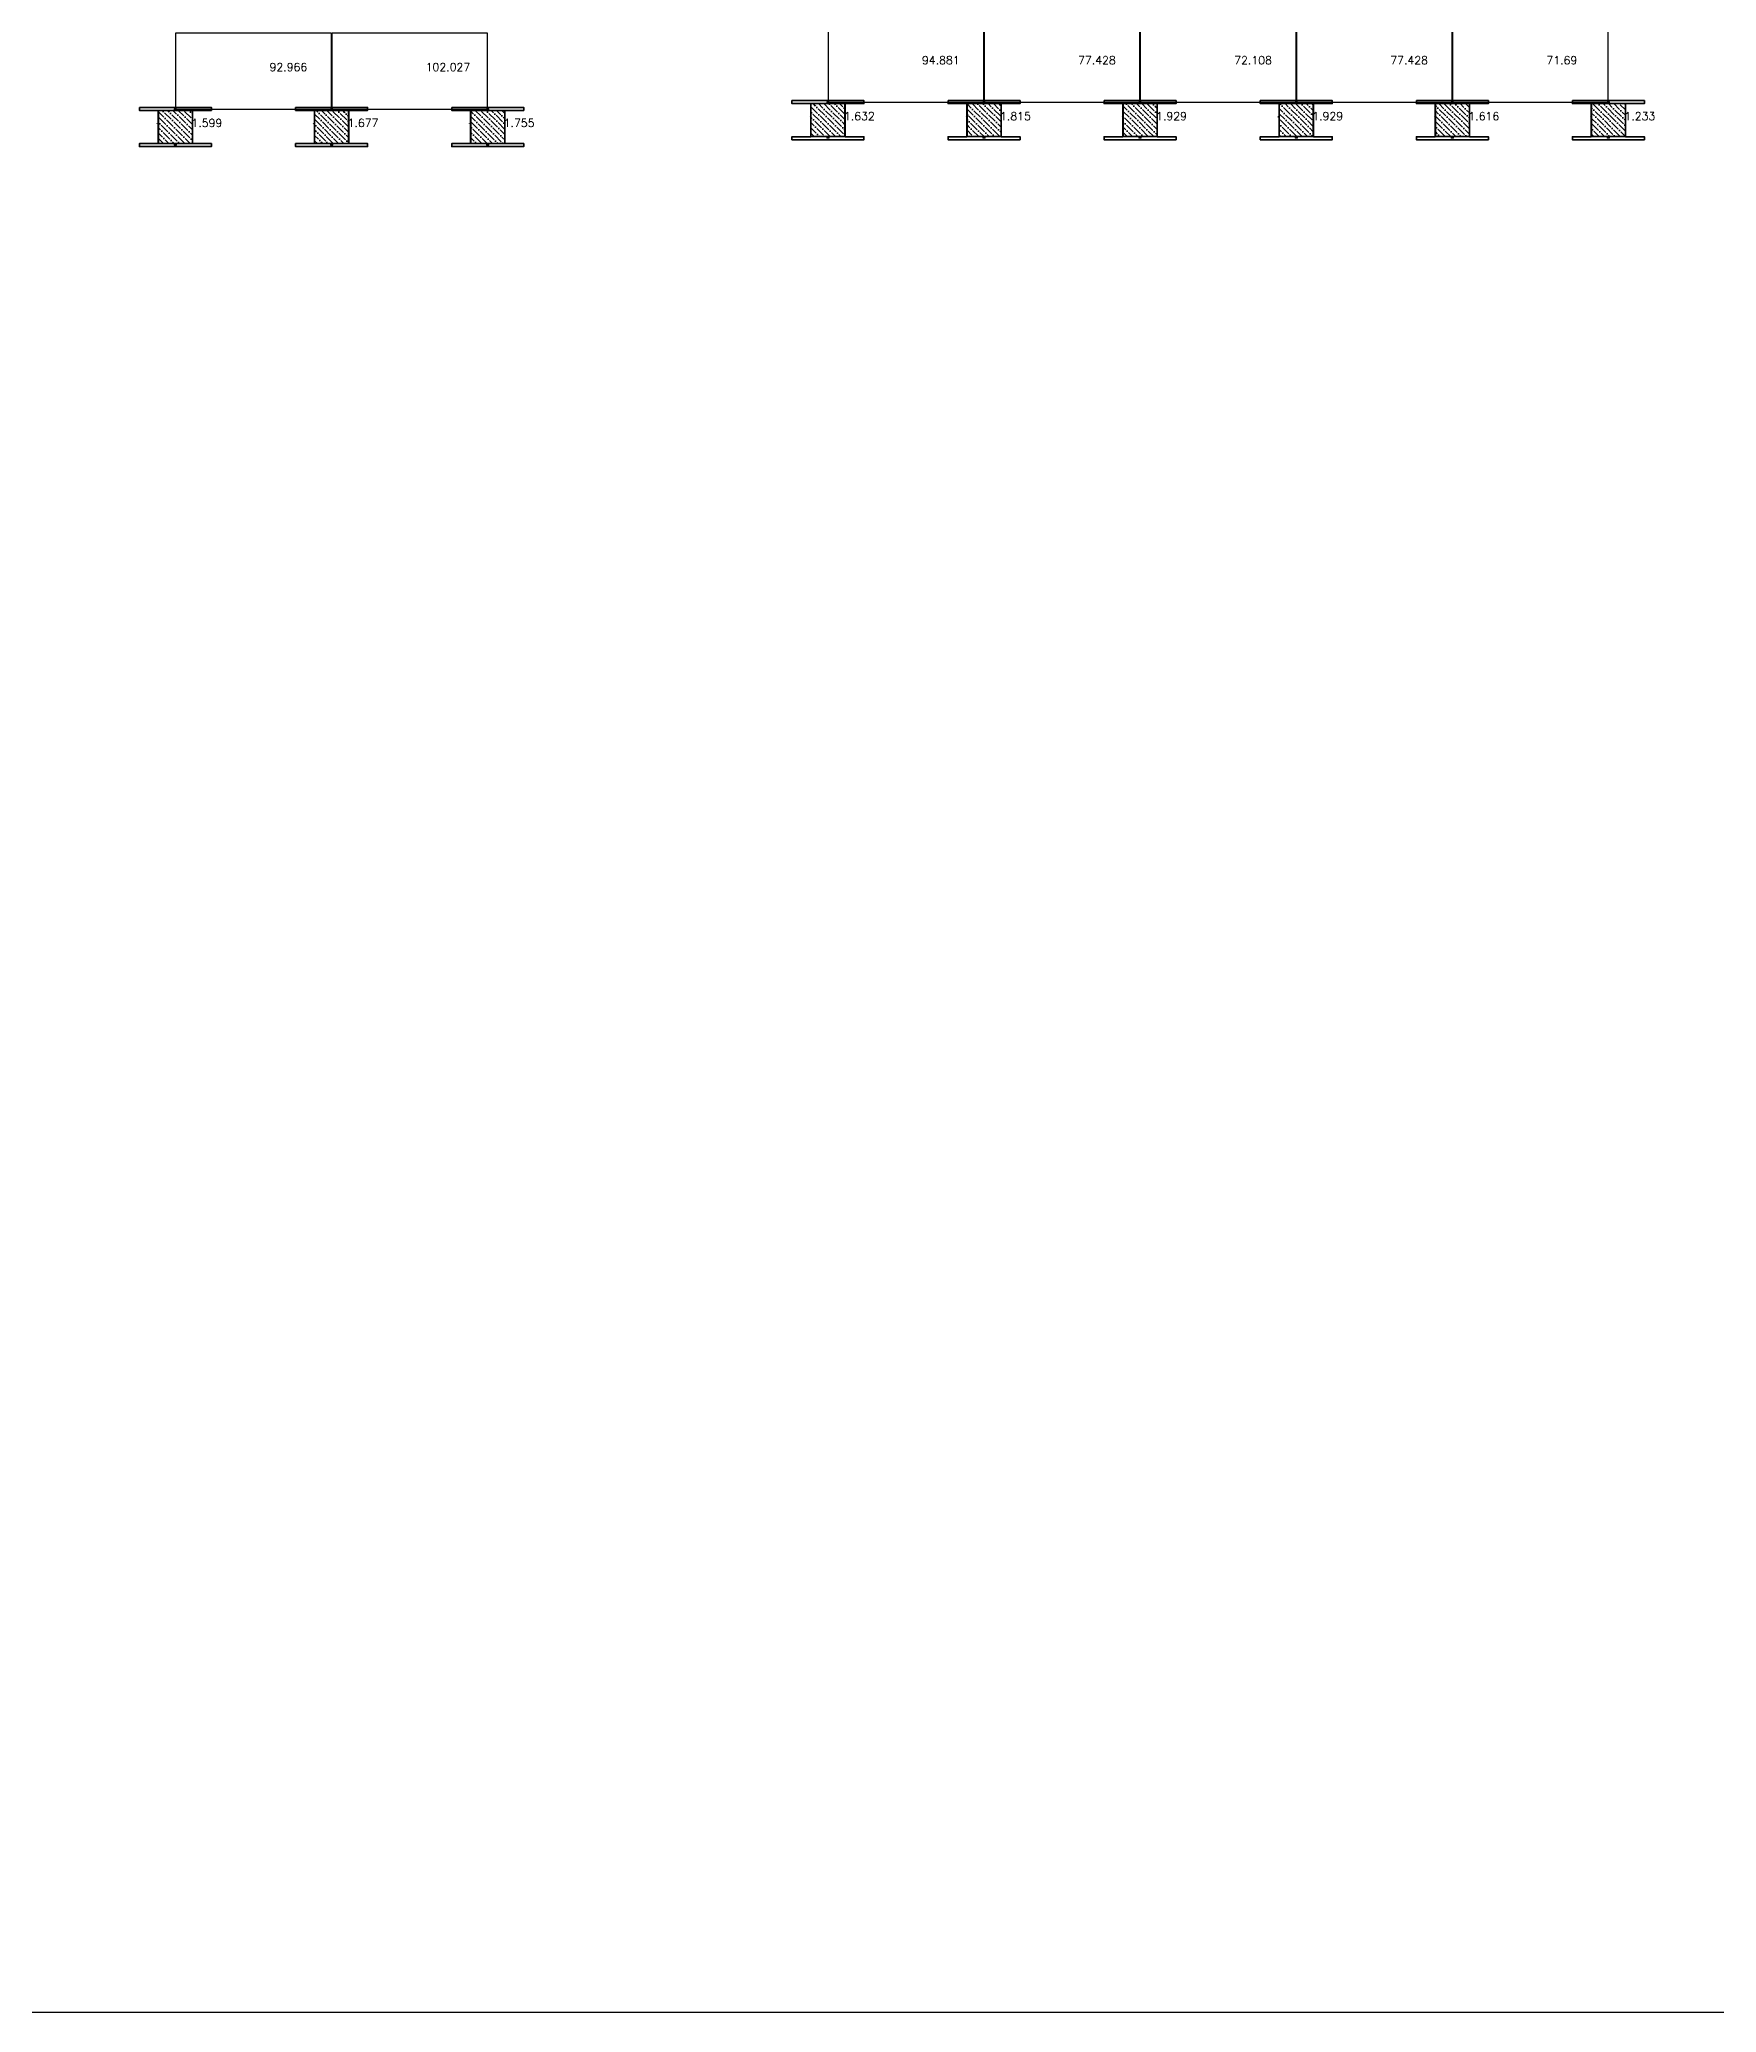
# Model space of a CAD drawing. Header units: inches. Extents: x 3750 to 10146, y -443 to 5941.
# Drawn here: x 4589 to 5427, y -227 to 760 of the extents above; entities that cross this region are included whole.
import ezdxf

# ---------------------------------------------------------------- set-up
doc = ezdxf.new("R2010")
doc.units = ezdxf.units.IN
doc.header["$LTSCALE"] = 50
doc.header["$MEASUREMENT"] = 0
for name, color, linetype, lineweight in [('E-PANELS', 140, 'Continuous', 30), ('E2-ECOFEET', 254, 'Continuous', 35), ('E3-ECOFEET', 254, 'Continuous', 35), ('HATCH 2', 140, 'Continuous', 35)]:
    doc.layers.add(name, color=color, linetype=linetype, lineweight=lineweight)
doc.layers.add('EF3 TEXT', color=7, linetype='Continuous', plot=False)
doc.layers.add('IFI PERIMETER', color=221, linetype='FENCE', plot=False)
doc.layers.get('E2-ECOFEET').off()
doc.styles.add('mytext', font='romans.shx')
doc.styles.get("Standard").update_dxf_attribs({"font": 'arial.ttf'})
doc.linetypes.add('FENCE', pattern='A,0.5,-0.1,["X",Standard,S=0.1,R=0,X=-0.035,Y=-0.05],-0.1', length=0.7)

# ---------------------------------------------------------------- blocks, each defined once
blk = doc.blocks.new('EF3_HATCH_2')
at = {"layer": 'HATCH 2'}
h = blk.add_hatch(dxfattribs=at)
h.set_pattern_fill('ANSI36', color=256, scale=15, angle=90)
h.set_pattern_definition([(135, (-119.168, -90.9187), (-3.64602, 0.994369), [4.6875, -0.9375, 0, -0.9375])])
h.paths.add_polyline_path([(-8.5, -8.25), (8.5, -8.25), (8.5, 8.25), (-8.5, 8.25)])
blk.add_lwpolyline([(-8.5, -8.25), (8.5, -8.25), (8.5, 8.25), (-8.5, 8.25)], close=True, dxfattribs=at)
blk = doc.blocks.new('YINGLI 305W 10DEG')
at = {"layer": 'E-PANELS'}
blk.add_lwpolyline([(0, 0), (77.56, 0), (77.56, -38.4), (0, -38.4)], close=True, dxfattribs=at)
blk = doc.blocks.new('EF3')
at = {"layer": 'E3-ECOFEET', "color": 5}
for points in [[(0, 0), (0, -1.5), (9.41, -1.5), (9.41, -18.06), (0, -18.06), (0, -19.56), (36, -19.56), (36, -18.06), (26.59, -18.06), (26.59, -1.5), (36, -1.5), (36, 0), (0, 0)], [(8.84, -8.08), (8.88, -8.14)]]:
    blk.add_lwpolyline(points, dxfattribs=at)
at = {"layer": 'E3-ECOFEET'}
for points in [[(17.25, -1.03), (17.75, -1.03), (17.75, -0.53)], [(18.25, -0.53), (18.25, -1.03), (18.75, -1.03)], [(17.25, -18.53), (17.75, -18.53), (17.75, -19.03)], [(18.25, -19.03), (18.25, -18.53), (18.75, -18.53)]]:
    blk.add_lwpolyline(points, dxfattribs=at)

msp = doc.modelspace()

# ---------------------------------------------------------------- linework, layer by layer
at = {"layer": 'IFI PERIMETER'}
msp.add_lwpolyline([(10146.45, -226.78), (3896.1, -226.78), (3896.1, 5941.48), (10146.45, 5941.48)], close=True, dxfattribs=at)

# ---------------------------------------------------------------- block references
at = {"layer": 'E-PANELS'}
for p in [(4656.85, 763.13), (4734.91, 763.13), (4983.08, 766.55), (5061.14, 766.55), (5139.2, 766.55), (5217.26, 766.55), (5295.32, 766.55)]:
    msp.add_blockref('YINGLI 305W 10DEG', p, dxfattribs=at)
at = {"layer": 'E2-ECOFEET'}
for p in [(4638.6, 725.76), (4716.66, 725.76), (4794.72, 725.76), (4964.83, 729.18), (5042.89, 729.18), (5120.95, 729.18), (5199.01, 729.18), (5277.07, 729.18), (5355.13, 729.18)]:
    msp.add_blockref('EF3', p, dxfattribs=at)
at = {"layer": 'HATCH 2'}
for p in [(4656.6, 715.99), (4734.66, 715.99), (4812.72, 715.99), (4982.83, 719.4), (5060.89, 719.4), (5138.95, 719.4), (5217.01, 719.4), (5295.07, 719.4), (5373.13, 719.4)]:
    msp.add_blockref('EF3_HATCH_2', p, dxfattribs=at)

# ---------------------------------------------------------------- texts
at = {"layer": 'EF3 TEXT', "style": 'mytext'}
for s, p in [('94.881', (5029.86, 747.35)), ('77.428', (5107.92, 747.35)), ('72.108', (5185.98, 747.35)), ('77.428', (5264.04, 747.35)), ('71.69', (5342.1, 747.35)), ('92.966', (4703.63, 743.93)), ('102.027', (4781.69, 743.93)), ('1.632', (4990.83, 719.4)), ('1.815', (5068.89, 719.4)), ('1.929', (5146.95, 719.4)), ('1.929', (5225.01, 719.4)), ('1.616', (5303.07, 719.4)), ('1.233', (5381.13, 719.4)), ('1.599', (4664.6, 715.99)), ('1.677', (4742.66, 715.99)), ('1.755', (4820.72, 715.99))]:
    msp.add_text(s, height=4, dxfattribs=at).set_placement(p)

doc.saveas('drawing.dxf')
